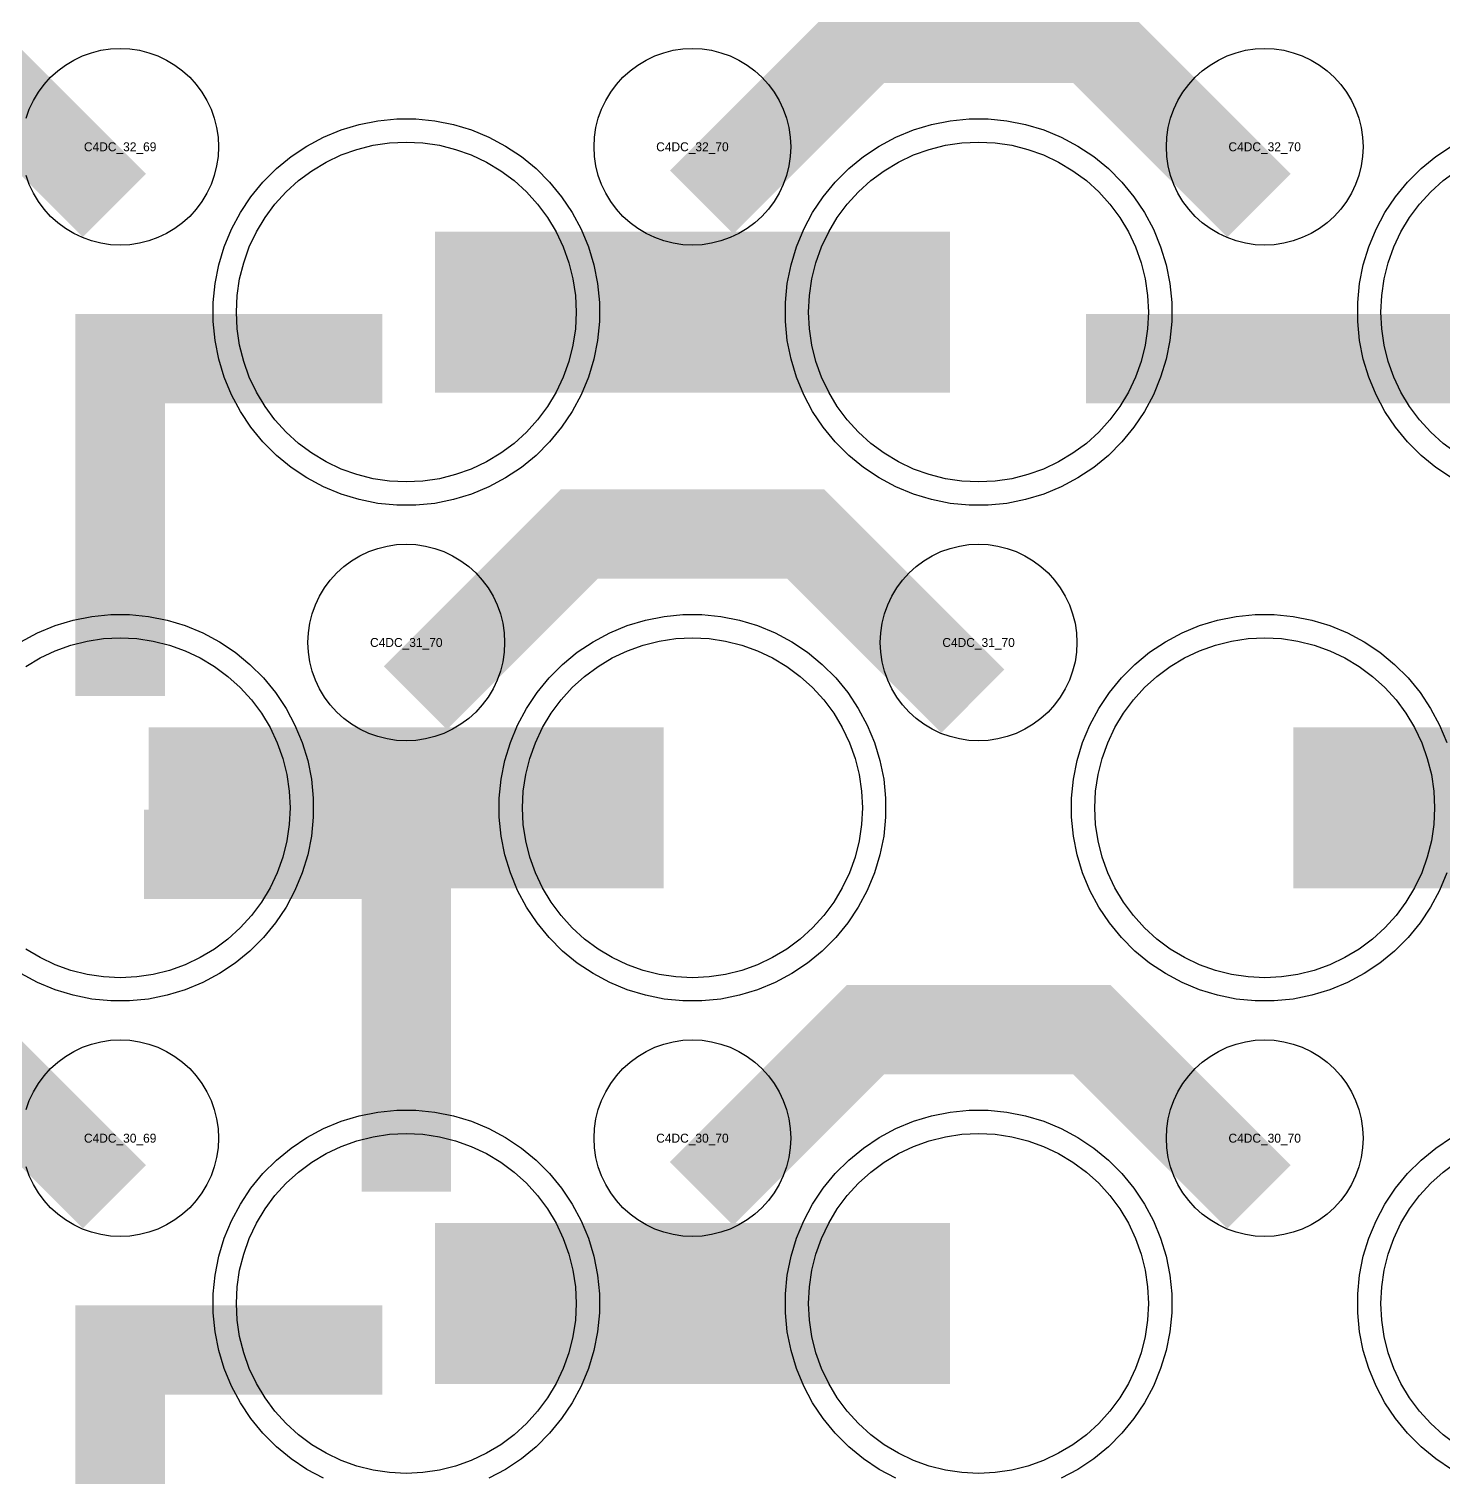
# Model space of a CAD drawing. Extents: x -11880 to 11880, y -14992 to 14992.
# Drawn here: x 10294.5 to 10689.9, y -10731.2 to -10326.4 of the extents above; entities that cross this region are included whole.
import ezdxf
from ezdxf.enums import TextEntityAlignment as Align

# ---------------------------------------------------------------- set-up
doc = ezdxf.new("R2010")
doc.units = 0
doc.header["$MEASUREMENT"] = 0
for name, color, linetype in [('GDS_775_DT_237', 138, 'CONTINUOUS'), ('RDL1_FS', 34, 'CONTINUOUS'), ('RDL_BS', 160, 'CONTINUOUS')]:
    doc.layers.add(name, color=color, linetype=linetype)

msp = doc.modelspace()

# ---------------------------------------------------------------- linework, layer by layer
at = {"layer": 'RDL1_FS'}
for points in [[(10400, -10453.024), (10395.343, -10452.795), (10390.732, -10452.111), (10386.209, -10450.979), (10381.819, -10449.407), (10377.605, -10447.415), (10373.605, -10445.017), (10369.86, -10442.239), (10366.406, -10439.109), (10363.276, -10435.655), (10360.498, -10431.91), (10358.1, -10427.91), (10356.108, -10423.696), (10354.536, -10419.306), (10353.404, -10414.783), (10352.72, -10410.172), (10352.491, -10405.515), (10352.72, -10400.858), (10353.404, -10396.247), (10354.536, -10391.724), (10356.108, -10387.334), (10358.1, -10383.12), (10360.498, -10379.12), (10363.276, -10375.375), (10366.406, -10371.921), (10369.86, -10368.791), (10373.605, -10366.013), (10377.605, -10363.615), (10381.819, -10361.623), (10386.209, -10360.051), (10390.732, -10358.919), (10395.343, -10358.235), (10400, -10358.006), (10404.657, -10358.235), (10409.268, -10358.919), (10413.791, -10360.051), (10418.181, -10361.623), (10422.395, -10363.615), (10426.395, -10366.013), (10430.14, -10368.791), (10433.594, -10371.921), (10436.724, -10375.375), (10439.502, -10379.12), (10441.9, -10383.12), (10443.892, -10387.334), (10445.464, -10391.724), (10446.596, -10396.247), (10447.28, -10400.858), (10447.509, -10405.515), (10447.28, -10410.172), (10446.596, -10414.783), (10445.464, -10419.306), (10443.892, -10423.696), (10441.9, -10427.91), (10439.502, -10431.91), (10436.724, -10435.655), (10433.594, -10439.109), (10430.14, -10442.239), (10426.395, -10445.017), (10422.395, -10447.415), (10418.181, -10449.407), (10413.791, -10450.979), (10409.268, -10452.111), (10404.657, -10452.795)], [(10560, -10453.024), (10555.343, -10452.795), (10550.732, -10452.111), (10546.209, -10450.979), (10541.819, -10449.407), (10537.605, -10447.415), (10533.605, -10445.017), (10529.86, -10442.239), (10526.406, -10439.109), (10523.276, -10435.655), (10520.498, -10431.91), (10518.1, -10427.91), (10516.108, -10423.696), (10514.536, -10419.306), (10513.404, -10414.783), (10512.72, -10410.172), (10512.491, -10405.515), (10512.72, -10400.858), (10513.404, -10396.247), (10514.536, -10391.724), (10516.108, -10387.334), (10518.1, -10383.12), (10520.498, -10379.12), (10523.276, -10375.375), (10526.406, -10371.921), (10529.86, -10368.791), (10533.605, -10366.013), (10537.605, -10363.615), (10541.819, -10361.623), (10546.209, -10360.051), (10550.732, -10358.919), (10555.343, -10358.235), (10560, -10358.006), (10564.657, -10358.235), (10569.268, -10358.919), (10573.791, -10360.051), (10578.181, -10361.623), (10582.395, -10363.615), (10586.395, -10366.013), (10590.14, -10368.791), (10593.594, -10371.921), (10596.724, -10375.375), (10599.502, -10379.12), (10601.9, -10383.12), (10603.892, -10387.334), (10605.464, -10391.724), (10606.596, -10396.247), (10607.28, -10400.858), (10607.509, -10405.515), (10607.28, -10410.172), (10606.596, -10414.783), (10605.464, -10419.306), (10603.892, -10423.696), (10601.9, -10427.91), (10599.502, -10431.91), (10596.724, -10435.655), (10593.594, -10439.109), (10590.14, -10442.239), (10586.395, -10445.017), (10582.395, -10447.415), (10578.181, -10449.407), (10573.791, -10450.979), (10569.268, -10452.111), (10564.657, -10452.795)], [(10480, -10591.589), (10475.343, -10591.36), (10470.732, -10590.676), (10466.209, -10589.544), (10461.819, -10587.972), (10457.605, -10585.98), (10453.605, -10583.582), (10449.86, -10580.804), (10446.406, -10577.674), (10443.276, -10574.22), (10440.498, -10570.475), (10438.1, -10566.475), (10436.108, -10562.261), (10434.536, -10557.871), (10433.404, -10553.348), (10432.72, -10548.737), (10432.491, -10544.08), (10432.72, -10539.423), (10433.404, -10534.812), (10434.536, -10530.289), (10436.108, -10525.899), (10438.1, -10521.685), (10440.498, -10517.685), (10443.276, -10513.94), (10446.406, -10510.486), (10449.86, -10507.356), (10453.605, -10504.578), (10457.605, -10502.18), (10461.819, -10500.188), (10466.209, -10498.616), (10470.732, -10497.484), (10475.343, -10496.8), (10480, -10496.571), (10484.657, -10496.8), (10489.268, -10497.484), (10493.791, -10498.616), (10498.181, -10500.188), (10502.395, -10502.18), (10506.395, -10504.578), (10510.14, -10507.356), (10513.594, -10510.486), (10516.724, -10513.94), (10519.502, -10517.685), (10521.9, -10521.685), (10523.892, -10525.899), (10525.464, -10530.289), (10526.596, -10534.812), (10527.28, -10539.423), (10527.509, -10544.08), (10527.28, -10548.737), (10526.596, -10553.348), (10525.464, -10557.871), (10523.892, -10562.261), (10521.9, -10566.475), (10519.502, -10570.475), (10516.724, -10574.22), (10513.594, -10577.674), (10510.14, -10580.804), (10506.395, -10583.582), (10502.395, -10585.98), (10498.181, -10587.972), (10493.791, -10589.544), (10489.268, -10590.676), (10484.657, -10591.36)], [(10400, -10730.149), (10395.343, -10729.92), (10390.732, -10729.236), (10386.209, -10728.104), (10381.819, -10726.532), (10377.605, -10724.54), (10373.605, -10722.142), (10369.86, -10719.364), (10366.406, -10716.234), (10363.276, -10712.78), (10360.498, -10709.035), (10358.1, -10705.035), (10356.108, -10700.821), (10354.536, -10696.431), (10353.404, -10691.908), (10352.72, -10687.297), (10352.491, -10682.64), (10352.72, -10677.983), (10353.404, -10673.372), (10354.536, -10668.849), (10356.108, -10664.459), (10358.1, -10660.245), (10360.498, -10656.245), (10363.276, -10652.5), (10366.406, -10649.046), (10369.86, -10645.916), (10373.605, -10643.138), (10377.605, -10640.74), (10381.819, -10638.748), (10386.209, -10637.176), (10390.732, -10636.044), (10395.343, -10635.36), (10400, -10635.131), (10404.657, -10635.36), (10409.268, -10636.044), (10413.791, -10637.176), (10418.181, -10638.748), (10422.395, -10640.74), (10426.395, -10643.138), (10430.14, -10645.916), (10433.594, -10649.046), (10436.724, -10652.5), (10439.502, -10656.245), (10441.9, -10660.245), (10443.892, -10664.459), (10445.464, -10668.849), (10446.596, -10673.372), (10447.28, -10677.983), (10447.509, -10682.64), (10447.28, -10687.297), (10446.596, -10691.908), (10445.464, -10696.431), (10443.892, -10700.821), (10441.9, -10705.035), (10439.502, -10709.035), (10436.724, -10712.78), (10433.594, -10716.234), (10430.14, -10719.364), (10426.395, -10722.142), (10422.395, -10724.54), (10418.181, -10726.532), (10413.791, -10728.104), (10409.268, -10729.236), (10404.657, -10729.92)], [(10560, -10730.149), (10555.343, -10729.92), (10550.732, -10729.236), (10546.209, -10728.104), (10541.819, -10726.532), (10537.605, -10724.54), (10533.605, -10722.142), (10529.86, -10719.364), (10526.406, -10716.234), (10523.276, -10712.78), (10520.498, -10709.035), (10518.1, -10705.035), (10516.108, -10700.821), (10514.536, -10696.431), (10513.404, -10691.908), (10512.72, -10687.297), (10512.491, -10682.64), (10512.72, -10677.983), (10513.404, -10673.372), (10514.536, -10668.849), (10516.108, -10664.459), (10518.1, -10660.245), (10520.498, -10656.245), (10523.276, -10652.5), (10526.406, -10649.046), (10529.86, -10645.916), (10533.605, -10643.138), (10537.605, -10640.74), (10541.819, -10638.748), (10546.209, -10637.176), (10550.732, -10636.044), (10555.343, -10635.36), (10560, -10635.131), (10564.657, -10635.36), (10569.268, -10636.044), (10573.791, -10637.176), (10578.181, -10638.748), (10582.395, -10640.74), (10586.395, -10643.138), (10590.14, -10645.916), (10593.594, -10649.046), (10596.724, -10652.5), (10599.502, -10656.245), (10601.9, -10660.245), (10603.892, -10664.459), (10605.464, -10668.849), (10606.596, -10673.372), (10607.28, -10677.983), (10607.509, -10682.64), (10607.28, -10687.297), (10606.596, -10691.908), (10605.464, -10696.431), (10603.892, -10700.821), (10601.9, -10705.035), (10599.502, -10709.035), (10596.724, -10712.78), (10593.594, -10716.234), (10590.14, -10719.364), (10586.395, -10722.142), (10582.395, -10724.54), (10578.181, -10726.532), (10573.791, -10728.104), (10569.268, -10729.236), (10564.657, -10729.92)]]:
    msp.add_lwpolyline(points, close=True, dxfattribs=at)
for points in [[(10693.605, -10445.017), (10689.86, -10442.239), (10686.406, -10439.109), (10683.276, -10435.655), (10680.498, -10431.91), (10678.1, -10427.91), (10676.108, -10423.696), (10674.536, -10419.306), (10673.404, -10414.783), (10672.72, -10410.172), (10672.491, -10405.515), (10672.72, -10400.858), (10673.404, -10396.247), (10674.536, -10391.724), (10676.108, -10387.334), (10678.1, -10383.12), (10680.498, -10379.12), (10683.276, -10375.375), (10686.406, -10371.921), (10689.86, -10368.791), (10693.605, -10366.013)], [(10293.605, -10504.578), (10297.605, -10502.18), (10301.819, -10500.188), (10306.209, -10498.616), (10310.732, -10497.484), (10315.343, -10496.8), (10320, -10496.571), (10324.657, -10496.8), (10329.268, -10497.484), (10333.791, -10498.616), (10338.181, -10500.188), (10342.395, -10502.18), (10346.395, -10504.578), (10350.14, -10507.356), (10353.594, -10510.486), (10356.724, -10513.94), (10359.502, -10517.685), (10361.9, -10521.685), (10363.892, -10525.899), (10365.464, -10530.289), (10366.596, -10534.812), (10367.28, -10539.423), (10367.509, -10544.08), (10367.28, -10548.737), (10366.596, -10553.348), (10365.464, -10557.871), (10363.892, -10562.261), (10361.9, -10566.475), (10359.502, -10570.475), (10356.724, -10574.22), (10353.594, -10577.674), (10350.14, -10580.804), (10346.395, -10583.582), (10342.395, -10585.98), (10338.181, -10587.972), (10333.791, -10589.544), (10329.268, -10590.676), (10324.657, -10591.36), (10320, -10591.589), (10315.343, -10591.36), (10310.732, -10590.676), (10306.209, -10589.544), (10301.819, -10587.972), (10297.605, -10585.98), (10293.605, -10583.582)]]:
    msp.add_lwpolyline(points, dxfattribs=at)
for points in [[(10408.002, -10405.515, 45, 45, 0), (10480.002, -10405.515, 45, 45, 0)], [(10480.002, -10405.515, 45, 45, 0), (10552.002, -10405.515, 45, 45, 0)], [(10328.002, -10544.08, 45, 45, 0), (10400.002, -10544.08, 45, 45, 0)], [(10400.002, -10544.08, 45, 45, 0), (10472.002, -10544.08, 45, 45, 0)], [(10408.002, -10682.64, 45, 45, 0), (10480.002, -10682.64, 45, 45, 0)], [(10480.002, -10682.64, 45, 45, 0), (10552.002, -10682.64, 45, 45, 0)]]:
    msp.add_lwpolyline(points, format="xyseb", dxfattribs=at)
at = {"layer": 'RDL1_FS', "color": 241, "true_color": 0xf7abae}
msp.add_lwpolyline([(10640, -10591.589), (10635.343, -10591.36), (10630.732, -10590.676), (10626.209, -10589.544), (10621.819, -10587.972), (10617.605, -10585.98), (10613.605, -10583.582), (10609.86, -10580.804), (10606.406, -10577.674), (10603.276, -10574.22), (10600.498, -10570.475), (10598.1, -10566.475), (10596.108, -10562.261), (10594.536, -10557.871), (10593.404, -10553.348), (10592.72, -10548.737), (10592.491, -10544.08), (10592.72, -10539.423), (10593.404, -10534.812), (10594.536, -10530.289), (10596.108, -10525.899), (10598.1, -10521.685), (10600.498, -10517.685), (10603.276, -10513.94), (10606.406, -10510.486), (10609.86, -10507.356), (10613.605, -10504.578), (10617.605, -10502.18), (10621.819, -10500.188), (10626.209, -10498.616), (10630.732, -10497.484), (10635.343, -10496.8), (10640, -10496.571), (10644.657, -10496.8), (10649.268, -10497.484), (10653.791, -10498.616), (10658.181, -10500.188), (10662.395, -10502.18), (10666.395, -10504.578), (10670.14, -10507.356), (10673.594, -10510.486), (10676.724, -10513.94), (10679.502, -10517.685), (10681.9, -10521.685), (10683.892, -10525.899), (10685.464, -10530.289), (10686.596, -10534.812), (10687.28, -10539.423), (10687.509, -10544.08), (10687.28, -10548.737), (10686.596, -10553.348), (10685.464, -10557.871), (10683.892, -10562.261), (10681.9, -10566.475), (10679.502, -10570.475), (10676.724, -10574.22), (10673.594, -10577.674), (10670.14, -10580.804), (10666.395, -10583.582), (10662.395, -10585.98), (10658.181, -10587.972), (10653.791, -10589.544), (10649.268, -10590.676), (10644.657, -10591.36)], close=True, dxfattribs=at)
msp.add_lwpolyline([(10648.002, -10544.08, 45, 45, 0), (10720.002, -10544.08, 45, 45, 0)], format="xyseb", dxfattribs=at)
msp.add_lwpolyline([(10693.605, -10722.142), (10689.86, -10719.364), (10686.406, -10716.234), (10683.276, -10712.78), (10680.498, -10709.035), (10678.1, -10705.035), (10676.108, -10700.821), (10674.536, -10696.431), (10673.404, -10691.908), (10672.72, -10687.297), (10672.491, -10682.64), (10672.72, -10677.983), (10673.404, -10673.372), (10674.536, -10668.849), (10676.108, -10664.459), (10678.1, -10660.245), (10680.498, -10656.245), (10683.276, -10652.5), (10686.406, -10649.046), (10689.86, -10645.916), (10693.605, -10643.138)], dxfattribs=at)
at = {"layer": 'RDL_BS'}
for points in [[(10318.401, -10375.728, 25, 25, 0), (10271.687, -10329.014, 25, 25, 0), (10241.929, -10329.014, 25, 25, 0)], [(10482.562, -10374.829, 25, 25, 0), (10528.377, -10329.014, 25, 25, 0), (10561.93, -10329.014, 25, 25, 0)], [(10638.401, -10375.728, 25, 25, 0), (10591.687, -10329.014, 25, 25, 0), (10561.929, -10329.014, 25, 25, 0)], [(10320, -10512.81, 25, 25, 0), (10320, -10406.033, 25, 25, 0)], [(10320, -10512.81, 25, 25, 0), (10320, -10406.033, 25, 25, 0)], [(10307.5, -10418.533, 25, 25, 0), (10372.167, -10418.533, 25, 25, 0)], [(10307.5, -10418.533, 25, 25, 0), (10393.333, -10418.533, 25, 25, 0)], [(10590.016, -10418.528, 25, 25, 0), (10699.281, -10418.528, 25, 25, 0)], [(10402.562, -10513.394, 25, 25, 0), (10448.377, -10467.579, 25, 25, 0), (10481.93, -10467.579, 25, 25, 0)], [(10558.401, -10514.293, 25, 25, 0), (10511.687, -10467.579, 25, 25, 0), (10481.929, -10467.579, 25, 25, 0)], [(10400, -10651.375, 25, 25, 0), (10400, -10544.598, 25, 25, 0)], [(10400, -10651.375, 25, 25, 0), (10400, -10544.598, 25, 25, 0)], [(10412.5, -10557.098, 25, 25, 0), (10326.667, -10557.098, 25, 25, 0)], [(10412.5, -10557.098, 25, 25, 0), (10347.833, -10557.098, 25, 25, 0)], [(10318.401, -10652.853, 25, 25, 0), (10271.687, -10606.139, 25, 25, 0), (10241.929, -10606.139, 25, 25, 0)], [(10482.562, -10651.954, 25, 25, 0), (10528.377, -10606.139, 25, 25, 0), (10561.93, -10606.139, 25, 25, 0)], [(10638.401, -10652.853, 25, 25, 0), (10591.687, -10606.139, 25, 25, 0), (10561.929, -10606.139, 25, 25, 0)], [(10320, -10789.94, 25, 25, 0), (10320, -10683.163, 25, 25, 0)], [(10320, -10789.94, 25, 25, 0), (10320, -10683.163, 25, 25, 0)], [(10307.5, -10695.663, 25, 25, 0), (10372.167, -10695.663, 25, 25, 0)], [(10307.5, -10695.663, 25, 25, 0), (10393.333, -10695.663, 25, 25, 0)]]:
    msp.add_lwpolyline(points, format="xyseb", dxfattribs=at)
for points in [[(10293.691, -10351.343), (10294.598, -10348.808), (10295.75, -10346.371), (10297.143, -10344.047), (10298.746, -10341.884), (10300.558, -10339.885), (10302.557, -10338.073), (10304.72, -10336.47), (10307.044, -10335.077), (10309.481, -10333.925), (10312.016, -10333.018), (10314.635, -10332.361), (10317.307, -10331.965), (10320, -10331.833), (10322.693, -10331.965), (10325.365, -10332.361), (10327.984, -10333.018), (10330.519, -10333.925), (10332.956, -10335.077), (10335.28, -10336.47), (10337.443, -10338.073), (10339.442, -10339.885), (10341.254, -10341.884), (10342.857, -10344.047), (10344.25, -10346.371), (10345.402, -10348.808), (10346.309, -10351.343), (10346.966, -10353.962), (10347.362, -10356.634), (10347.494, -10359.327), (10347.362, -10362.02), (10346.966, -10364.692), (10346.309, -10367.311), (10345.402, -10369.846), (10344.25, -10372.283), (10342.857, -10374.607), (10341.254, -10376.77), (10339.442, -10378.769), (10337.443, -10380.581), (10335.28, -10382.184), (10332.956, -10383.577), (10330.519, -10384.729), (10327.984, -10385.636), (10325.365, -10386.293), (10322.693, -10386.689), (10320, -10386.821), (10317.307, -10386.689), (10314.635, -10386.293), (10312.016, -10385.636), (10309.481, -10384.729), (10307.044, -10383.577), (10304.72, -10382.184), (10302.557, -10380.581), (10300.558, -10378.769), (10298.746, -10376.77), (10297.143, -10374.607), (10295.75, -10372.283), (10294.598, -10369.846), (10293.691, -10367.311)], [(10692.223, -10451.898), (10687.809, -10448.951), (10683.708, -10445.589), (10679.926, -10441.807), (10676.564, -10437.706), (10673.617, -10433.292), (10671.125, -10428.63), (10669.094, -10423.72), (10667.563, -10418.68), (10666.517, -10413.453), (10666, -10408.159), (10666, -10402.871), (10666.517, -10397.577), (10667.563, -10392.35), (10669.094, -10387.31), (10671.125, -10382.4), (10673.617, -10377.738), (10676.564, -10373.324), (10679.926, -10369.223), (10683.708, -10365.441), (10687.809, -10362.079), (10692.223, -10359.132)], [(10292.223, -10497.697), (10296.885, -10495.205), (10301.795, -10493.174), (10306.835, -10491.643), (10312.062, -10490.597), (10317.356, -10490.08), (10322.644, -10490.08), (10327.938, -10490.597), (10333.165, -10491.643), (10338.205, -10493.174), (10343.115, -10495.205), (10347.777, -10497.697), (10352.191, -10500.644), (10356.292, -10504.006), (10360.074, -10507.788), (10363.436, -10511.889), (10366.383, -10516.303), (10368.875, -10520.965), (10370.906, -10525.875), (10372.437, -10530.915), (10373.483, -10536.142), (10374, -10541.436), (10374, -10546.724), (10373.483, -10552.018), (10372.437, -10557.245), (10370.906, -10562.285), (10368.875, -10567.195), (10366.383, -10571.857), (10363.436, -10576.271), (10360.074, -10580.372), (10356.292, -10584.154), (10352.191, -10587.516), (10347.777, -10590.463), (10343.115, -10592.955), (10338.205, -10594.986), (10333.165, -10596.517), (10327.938, -10597.563), (10322.644, -10598.08), (10317.356, -10598.08), (10312.062, -10597.563), (10306.835, -10596.517), (10301.795, -10594.986), (10296.885, -10592.955), (10292.223, -10590.463)], [(10293.691, -10628.468), (10294.598, -10625.933), (10295.75, -10623.496), (10297.143, -10621.172), (10298.746, -10619.009), (10300.558, -10617.01), (10302.557, -10615.198), (10304.72, -10613.595), (10307.044, -10612.202), (10309.481, -10611.05), (10312.016, -10610.143), (10314.635, -10609.486), (10317.307, -10609.09), (10320, -10608.958), (10322.693, -10609.09), (10325.365, -10609.486), (10327.984, -10610.143), (10330.519, -10611.05), (10332.956, -10612.202), (10335.28, -10613.595), (10337.443, -10615.198), (10339.442, -10617.01), (10341.254, -10619.009), (10342.857, -10621.172), (10344.25, -10623.496), (10345.402, -10625.933), (10346.309, -10628.468), (10346.966, -10631.087), (10347.362, -10633.759), (10347.494, -10636.452), (10347.362, -10639.145), (10346.966, -10641.817), (10346.309, -10644.436), (10345.402, -10646.971), (10344.25, -10649.408), (10342.857, -10651.732), (10341.254, -10653.895), (10339.442, -10655.894), (10337.443, -10657.706), (10335.28, -10659.309), (10332.956, -10660.702), (10330.519, -10661.854), (10327.984, -10662.761), (10325.365, -10663.418), (10322.693, -10663.814), (10320, -10663.946), (10317.307, -10663.814), (10314.635, -10663.418), (10312.016, -10662.761), (10309.481, -10661.854), (10307.044, -10660.702), (10304.72, -10659.309), (10302.557, -10657.706), (10300.558, -10655.894), (10298.746, -10653.895), (10297.143, -10651.732), (10295.75, -10649.408), (10294.598, -10646.971), (10293.691, -10644.436)], [(10376.885, -10731.515), (10372.223, -10729.023), (10367.809, -10726.076), (10363.708, -10722.714), (10359.926, -10718.932), (10356.564, -10714.831), (10353.617, -10710.417), (10351.125, -10705.755), (10349.094, -10700.845), (10347.563, -10695.805), (10346.517, -10690.578), (10346, -10685.284), (10346, -10679.996), (10346.517, -10674.702), (10347.563, -10669.475), (10349.094, -10664.435), (10351.125, -10659.525), (10353.617, -10654.863), (10356.564, -10650.449), (10359.926, -10646.348), (10363.708, -10642.566), (10367.809, -10639.204), (10372.223, -10636.257), (10376.885, -10633.765), (10381.795, -10631.734), (10386.835, -10630.203), (10392.062, -10629.157), (10397.356, -10628.64), (10402.644, -10628.64), (10407.938, -10629.157), (10413.165, -10630.203), (10418.205, -10631.734), (10423.115, -10633.765), (10427.777, -10636.257), (10432.191, -10639.204), (10436.292, -10642.566), (10440.074, -10646.348), (10443.436, -10650.449), (10446.383, -10654.863), (10448.875, -10659.525), (10450.906, -10664.435), (10452.437, -10669.475), (10453.483, -10674.702), (10454, -10679.996), (10454, -10685.284), (10453.483, -10690.578), (10452.437, -10695.805), (10450.906, -10700.845), (10448.875, -10705.755), (10446.383, -10710.417), (10443.436, -10714.831), (10440.074, -10718.932), (10436.292, -10722.714), (10432.191, -10726.076), (10427.777, -10729.023), (10423.115, -10731.515)], [(10536.885, -10731.515), (10532.223, -10729.023), (10527.809, -10726.076), (10523.708, -10722.714), (10519.926, -10718.932), (10516.564, -10714.831), (10513.617, -10710.417), (10511.125, -10705.755), (10509.094, -10700.845), (10507.563, -10695.805), (10506.517, -10690.578), (10506, -10685.284), (10506, -10679.996), (10506.517, -10674.702), (10507.563, -10669.475), (10509.094, -10664.435), (10511.125, -10659.525), (10513.617, -10654.863), (10516.564, -10650.449), (10519.926, -10646.348), (10523.708, -10642.566), (10527.809, -10639.204), (10532.223, -10636.257), (10536.885, -10633.765), (10541.795, -10631.734), (10546.835, -10630.203), (10552.062, -10629.157), (10557.356, -10628.64), (10562.644, -10628.64), (10567.938, -10629.157), (10573.165, -10630.203), (10578.205, -10631.734), (10583.115, -10633.765), (10587.777, -10636.257), (10592.191, -10639.204), (10596.292, -10642.566), (10600.074, -10646.348), (10603.436, -10650.449), (10606.383, -10654.863), (10608.875, -10659.525), (10610.906, -10664.435), (10612.437, -10669.475), (10613.483, -10674.702), (10614, -10679.996), (10614, -10685.284), (10613.483, -10690.578), (10612.437, -10695.805), (10610.906, -10700.845), (10608.875, -10705.755), (10606.383, -10710.417), (10603.436, -10714.831), (10600.074, -10718.932), (10596.292, -10722.714), (10592.191, -10726.076), (10587.777, -10729.023), (10583.115, -10731.515)]]:
    msp.add_lwpolyline(points, dxfattribs=at)
for points in [[(10480, -10386.821), (10477.307, -10386.689), (10474.635, -10386.293), (10472.016, -10385.636), (10469.481, -10384.729), (10467.044, -10383.577), (10464.72, -10382.184), (10462.557, -10380.581), (10460.558, -10378.769), (10458.746, -10376.77), (10457.143, -10374.607), (10455.75, -10372.283), (10454.598, -10369.846), (10453.691, -10367.311), (10453.034, -10364.692), (10452.638, -10362.02), (10452.506, -10359.327), (10452.638, -10356.634), (10453.034, -10353.962), (10453.691, -10351.343), (10454.598, -10348.808), (10455.75, -10346.371), (10457.143, -10344.047), (10458.746, -10341.884), (10460.558, -10339.885), (10462.557, -10338.073), (10464.72, -10336.47), (10467.044, -10335.077), (10469.481, -10333.925), (10472.016, -10333.018), (10474.635, -10332.361), (10477.307, -10331.965), (10480, -10331.833), (10482.693, -10331.965), (10485.365, -10332.361), (10487.984, -10333.018), (10490.519, -10333.925), (10492.956, -10335.077), (10495.28, -10336.47), (10497.443, -10338.073), (10499.442, -10339.885), (10501.254, -10341.884), (10502.857, -10344.047), (10504.25, -10346.371), (10505.402, -10348.808), (10506.309, -10351.343), (10506.966, -10353.962), (10507.362, -10356.634), (10507.494, -10359.327), (10507.362, -10362.02), (10506.966, -10364.692), (10506.309, -10367.311), (10505.402, -10369.846), (10504.25, -10372.283), (10502.857, -10374.607), (10501.254, -10376.77), (10499.442, -10378.769), (10497.443, -10380.581), (10495.28, -10382.184), (10492.956, -10383.577), (10490.519, -10384.729), (10487.984, -10385.636), (10485.365, -10386.293), (10482.693, -10386.689)], [(10640, -10386.821), (10637.307, -10386.689), (10634.635, -10386.293), (10632.016, -10385.636), (10629.481, -10384.729), (10627.044, -10383.577), (10624.72, -10382.184), (10622.557, -10380.581), (10620.558, -10378.769), (10618.746, -10376.77), (10617.143, -10374.607), (10615.75, -10372.283), (10614.598, -10369.846), (10613.691, -10367.311), (10613.034, -10364.692), (10612.638, -10362.02), (10612.506, -10359.327), (10612.638, -10356.634), (10613.034, -10353.962), (10613.691, -10351.343), (10614.598, -10348.808), (10615.75, -10346.371), (10617.143, -10344.047), (10618.746, -10341.884), (10620.558, -10339.885), (10622.557, -10338.073), (10624.72, -10336.47), (10627.044, -10335.077), (10629.481, -10333.925), (10632.016, -10333.018), (10634.635, -10332.361), (10637.307, -10331.965), (10640, -10331.833), (10642.693, -10331.965), (10645.365, -10332.361), (10647.984, -10333.018), (10650.519, -10333.925), (10652.956, -10335.077), (10655.28, -10336.47), (10657.443, -10338.073), (10659.442, -10339.885), (10661.254, -10341.884), (10662.857, -10344.047), (10664.25, -10346.371), (10665.402, -10348.808), (10666.309, -10351.343), (10666.966, -10353.962), (10667.362, -10356.634), (10667.494, -10359.327), (10667.362, -10362.02), (10666.966, -10364.692), (10666.309, -10367.311), (10665.402, -10369.846), (10664.25, -10372.283), (10662.857, -10374.607), (10661.254, -10376.77), (10659.442, -10378.769), (10657.443, -10380.581), (10655.28, -10382.184), (10652.956, -10383.577), (10650.519, -10384.729), (10647.984, -10385.636), (10645.365, -10386.293), (10642.693, -10386.689)], [(10397.356, -10459.515), (10392.062, -10458.998), (10386.835, -10457.952), (10381.795, -10456.421), (10376.885, -10454.39), (10372.223, -10451.898), (10367.809, -10448.951), (10363.708, -10445.589), (10359.926, -10441.807), (10356.564, -10437.706), (10353.617, -10433.292), (10351.125, -10428.63), (10349.094, -10423.72), (10347.563, -10418.68), (10346.517, -10413.453), (10346, -10408.159), (10346, -10402.871), (10346.517, -10397.577), (10347.563, -10392.35), (10349.094, -10387.31), (10351.125, -10382.4), (10353.617, -10377.738), (10356.564, -10373.324), (10359.926, -10369.223), (10363.708, -10365.441), (10367.809, -10362.079), (10372.223, -10359.132), (10376.885, -10356.64), (10381.795, -10354.609), (10386.835, -10353.078), (10392.062, -10352.032), (10397.356, -10351.515), (10402.644, -10351.515), (10407.938, -10352.032), (10413.165, -10353.078), (10418.205, -10354.609), (10423.115, -10356.64), (10427.777, -10359.132), (10432.191, -10362.079), (10436.292, -10365.441), (10440.074, -10369.223), (10443.436, -10373.324), (10446.383, -10377.738), (10448.875, -10382.4), (10450.906, -10387.31), (10452.437, -10392.35), (10453.483, -10397.577), (10454, -10402.871), (10454, -10408.159), (10453.483, -10413.453), (10452.437, -10418.68), (10450.906, -10423.72), (10448.875, -10428.63), (10446.383, -10433.292), (10443.436, -10437.706), (10440.074, -10441.807), (10436.292, -10445.589), (10432.191, -10448.951), (10427.777, -10451.898), (10423.115, -10454.39), (10418.205, -10456.421), (10413.165, -10457.952), (10407.938, -10458.998), (10402.644, -10459.515)], [(10557.356, -10459.515), (10552.062, -10458.998), (10546.835, -10457.952), (10541.795, -10456.421), (10536.885, -10454.39), (10532.223, -10451.898), (10527.809, -10448.951), (10523.708, -10445.589), (10519.926, -10441.807), (10516.564, -10437.706), (10513.617, -10433.292), (10511.125, -10428.63), (10509.094, -10423.72), (10507.563, -10418.68), (10506.517, -10413.453), (10506, -10408.159), (10506, -10402.871), (10506.517, -10397.577), (10507.563, -10392.35), (10509.094, -10387.31), (10511.125, -10382.4), (10513.617, -10377.738), (10516.564, -10373.324), (10519.926, -10369.223), (10523.708, -10365.441), (10527.809, -10362.079), (10532.223, -10359.132), (10536.885, -10356.64), (10541.795, -10354.609), (10546.835, -10353.078), (10552.062, -10352.032), (10557.356, -10351.515), (10562.644, -10351.515), (10567.938, -10352.032), (10573.165, -10353.078), (10578.205, -10354.609), (10583.115, -10356.64), (10587.777, -10359.132), (10592.191, -10362.079), (10596.292, -10365.441), (10600.074, -10369.223), (10603.436, -10373.324), (10606.383, -10377.738), (10608.875, -10382.4), (10610.906, -10387.31), (10612.437, -10392.35), (10613.483, -10397.577), (10614, -10402.871), (10614, -10408.159), (10613.483, -10413.453), (10612.437, -10418.68), (10610.906, -10423.72), (10608.875, -10428.63), (10606.383, -10433.292), (10603.436, -10437.706), (10600.074, -10441.807), (10596.292, -10445.589), (10592.191, -10448.951), (10587.777, -10451.898), (10583.115, -10454.39), (10578.205, -10456.421), (10573.165, -10457.952), (10567.938, -10458.998), (10562.644, -10459.515)], [(10400, -10525.386), (10397.307, -10525.254), (10394.635, -10524.858), (10392.016, -10524.201), (10389.481, -10523.294), (10387.044, -10522.142), (10384.72, -10520.749), (10382.557, -10519.146), (10380.558, -10517.334), (10378.746, -10515.335), (10377.143, -10513.172), (10375.75, -10510.848), (10374.598, -10508.411), (10373.691, -10505.876), (10373.034, -10503.257), (10372.638, -10500.585), (10372.506, -10497.892), (10372.638, -10495.199), (10373.034, -10492.527), (10373.691, -10489.908), (10374.598, -10487.373), (10375.75, -10484.936), (10377.143, -10482.612), (10378.746, -10480.449), (10380.558, -10478.45), (10382.557, -10476.638), (10384.72, -10475.035), (10387.044, -10473.642), (10389.481, -10472.49), (10392.016, -10471.583), (10394.635, -10470.926), (10397.307, -10470.53), (10400, -10470.398), (10402.693, -10470.53), (10405.365, -10470.926), (10407.984, -10471.583), (10410.519, -10472.49), (10412.956, -10473.642), (10415.28, -10475.035), (10417.443, -10476.638), (10419.442, -10478.45), (10421.254, -10480.449), (10422.857, -10482.612), (10424.25, -10484.936), (10425.402, -10487.373), (10426.309, -10489.908), (10426.966, -10492.527), (10427.362, -10495.199), (10427.494, -10497.892), (10427.362, -10500.585), (10426.966, -10503.257), (10426.309, -10505.876), (10425.402, -10508.411), (10424.25, -10510.848), (10422.857, -10513.172), (10421.254, -10515.335), (10419.442, -10517.334), (10417.443, -10519.146), (10415.28, -10520.749), (10412.956, -10522.142), (10410.519, -10523.294), (10407.984, -10524.201), (10405.365, -10524.858), (10402.693, -10525.254)], [(10560, -10525.386), (10557.307, -10525.254), (10554.635, -10524.858), (10552.016, -10524.201), (10549.481, -10523.294), (10547.044, -10522.142), (10544.72, -10520.749), (10542.557, -10519.146), (10540.558, -10517.334), (10538.746, -10515.335), (10537.143, -10513.172), (10535.75, -10510.848), (10534.598, -10508.411), (10533.691, -10505.876), (10533.034, -10503.257), (10532.638, -10500.585), (10532.506, -10497.892), (10532.638, -10495.199), (10533.034, -10492.527), (10533.691, -10489.908), (10534.598, -10487.373), (10535.75, -10484.936), (10537.143, -10482.612), (10538.746, -10480.449), (10540.558, -10478.45), (10542.557, -10476.638), (10544.72, -10475.035), (10547.044, -10473.642), (10549.481, -10472.49), (10552.016, -10471.583), (10554.635, -10470.926), (10557.307, -10470.53), (10560, -10470.398), (10562.693, -10470.53), (10565.365, -10470.926), (10567.984, -10471.583), (10570.519, -10472.49), (10572.956, -10473.642), (10575.28, -10475.035), (10577.443, -10476.638), (10579.442, -10478.45), (10581.254, -10480.449), (10582.857, -10482.612), (10584.25, -10484.936), (10585.402, -10487.373), (10586.309, -10489.908), (10586.966, -10492.527), (10587.362, -10495.199), (10587.494, -10497.892), (10587.362, -10500.585), (10586.966, -10503.257), (10586.309, -10505.876), (10585.402, -10508.411), (10584.25, -10510.848), (10582.857, -10513.172), (10581.254, -10515.335), (10579.442, -10517.334), (10577.443, -10519.146), (10575.28, -10520.749), (10572.956, -10522.142), (10570.519, -10523.294), (10567.984, -10524.201), (10565.365, -10524.858), (10562.693, -10525.254)], [(10477.356, -10598.08), (10472.062, -10597.563), (10466.835, -10596.517), (10461.795, -10594.986), (10456.885, -10592.955), (10452.223, -10590.463), (10447.809, -10587.516), (10443.708, -10584.154), (10439.926, -10580.372), (10436.564, -10576.271), (10433.617, -10571.857), (10431.125, -10567.195), (10429.094, -10562.285), (10427.563, -10557.245), (10426.517, -10552.018), (10426, -10546.724), (10426, -10541.436), (10426.517, -10536.142), (10427.563, -10530.915), (10429.094, -10525.875), (10431.125, -10520.965), (10433.617, -10516.303), (10436.564, -10511.889), (10439.926, -10507.788), (10443.708, -10504.006), (10447.809, -10500.644), (10452.223, -10497.697), (10456.885, -10495.205), (10461.795, -10493.174), (10466.835, -10491.643), (10472.062, -10490.597), (10477.356, -10490.08), (10482.644, -10490.08), (10487.938, -10490.597), (10493.165, -10491.643), (10498.205, -10493.174), (10503.115, -10495.205), (10507.777, -10497.697), (10512.191, -10500.644), (10516.292, -10504.006), (10520.074, -10507.788), (10523.436, -10511.889), (10526.383, -10516.303), (10528.875, -10520.965), (10530.906, -10525.875), (10532.437, -10530.915), (10533.483, -10536.142), (10534, -10541.436), (10534, -10546.724), (10533.483, -10552.018), (10532.437, -10557.245), (10530.906, -10562.285), (10528.875, -10567.195), (10526.383, -10571.857), (10523.436, -10576.271), (10520.074, -10580.372), (10516.292, -10584.154), (10512.191, -10587.516), (10507.777, -10590.463), (10503.115, -10592.955), (10498.205, -10594.986), (10493.165, -10596.517), (10487.938, -10597.563), (10482.644, -10598.08)], [(10480, -10663.946), (10477.307, -10663.814), (10474.635, -10663.418), (10472.016, -10662.761), (10469.481, -10661.854), (10467.044, -10660.702), (10464.72, -10659.309), (10462.557, -10657.706), (10460.558, -10655.894), (10458.746, -10653.895), (10457.143, -10651.732), (10455.75, -10649.408), (10454.598, -10646.971), (10453.691, -10644.436), (10453.034, -10641.817), (10452.638, -10639.145), (10452.506, -10636.452), (10452.638, -10633.759), (10453.034, -10631.087), (10453.691, -10628.468), (10454.598, -10625.933), (10455.75, -10623.496), (10457.143, -10621.172), (10458.746, -10619.009), (10460.558, -10617.01), (10462.557, -10615.198), (10464.72, -10613.595), (10467.044, -10612.202), (10469.481, -10611.05), (10472.016, -10610.143), (10474.635, -10609.486), (10477.307, -10609.09), (10480, -10608.958), (10482.693, -10609.09), (10485.365, -10609.486), (10487.984, -10610.143), (10490.519, -10611.05), (10492.956, -10612.202), (10495.28, -10613.595), (10497.443, -10615.198), (10499.442, -10617.01), (10501.254, -10619.009), (10502.857, -10621.172), (10504.25, -10623.496), (10505.402, -10625.933), (10506.309, -10628.468), (10506.966, -10631.087), (10507.362, -10633.759), (10507.494, -10636.452), (10507.362, -10639.145), (10506.966, -10641.817), (10506.309, -10644.436), (10505.402, -10646.971), (10504.25, -10649.408), (10502.857, -10651.732), (10501.254, -10653.895), (10499.442, -10655.894), (10497.443, -10657.706), (10495.28, -10659.309), (10492.956, -10660.702), (10490.519, -10661.854), (10487.984, -10662.761), (10485.365, -10663.418), (10482.693, -10663.814)], [(10640, -10663.946), (10637.307, -10663.814), (10634.635, -10663.418), (10632.016, -10662.761), (10629.481, -10661.854), (10627.044, -10660.702), (10624.72, -10659.309), (10622.557, -10657.706), (10620.558, -10655.894), (10618.746, -10653.895), (10617.143, -10651.732), (10615.75, -10649.408), (10614.598, -10646.971), (10613.691, -10644.436), (10613.034, -10641.817), (10612.638, -10639.145), (10612.506, -10636.452), (10612.638, -10633.759), (10613.034, -10631.087), (10613.691, -10628.468), (10614.598, -10625.933), (10615.75, -10623.496), (10617.143, -10621.172), (10618.746, -10619.009), (10620.558, -10617.01), (10622.557, -10615.198), (10624.72, -10613.595), (10627.044, -10612.202), (10629.481, -10611.05), (10632.016, -10610.143), (10634.635, -10609.486), (10637.307, -10609.09), (10640, -10608.958), (10642.693, -10609.09), (10645.365, -10609.486), (10647.984, -10610.143), (10650.519, -10611.05), (10652.956, -10612.202), (10655.28, -10613.595), (10657.443, -10615.198), (10659.442, -10617.01), (10661.254, -10619.009), (10662.857, -10621.172), (10664.25, -10623.496), (10665.402, -10625.933), (10666.309, -10628.468), (10666.966, -10631.087), (10667.362, -10633.759), (10667.494, -10636.452), (10667.362, -10639.145), (10666.966, -10641.817), (10666.309, -10644.436), (10665.402, -10646.971), (10664.25, -10649.408), (10662.857, -10651.732), (10661.254, -10653.895), (10659.442, -10655.894), (10657.443, -10657.706), (10655.28, -10659.309), (10652.956, -10660.702), (10650.519, -10661.854), (10647.984, -10662.761), (10645.365, -10663.418), (10642.693, -10663.814)]]:
    msp.add_lwpolyline(points, close=True, dxfattribs=at)
at = {"layer": 'RDL_BS', "color": 241, "true_color": 0xf7abae}
for points in [[(10690.906, -10562.285), (10688.875, -10567.195), (10686.383, -10571.857), (10683.436, -10576.271), (10680.074, -10580.372), (10676.292, -10584.154), (10672.191, -10587.516), (10667.777, -10590.463), (10663.115, -10592.955), (10658.205, -10594.986), (10653.165, -10596.517), (10647.938, -10597.563), (10642.644, -10598.08), (10637.356, -10598.08), (10632.062, -10597.563), (10626.835, -10596.517), (10621.795, -10594.986), (10616.885, -10592.955), (10612.223, -10590.463), (10607.809, -10587.516), (10603.708, -10584.154), (10599.926, -10580.372), (10596.564, -10576.271), (10593.617, -10571.857), (10591.125, -10567.195), (10589.094, -10562.285), (10587.563, -10557.245), (10586.517, -10552.018), (10586, -10546.724), (10586, -10541.436), (10586.517, -10536.142), (10587.563, -10530.915), (10589.094, -10525.875), (10591.125, -10520.965), (10593.617, -10516.303), (10596.564, -10511.889), (10599.926, -10507.788), (10603.708, -10504.006), (10607.809, -10500.644), (10612.223, -10497.697), (10616.885, -10495.205), (10621.795, -10493.174), (10626.835, -10491.643), (10632.062, -10490.597), (10637.356, -10490.08), (10642.644, -10490.08), (10647.938, -10490.597), (10653.165, -10491.643), (10658.205, -10493.174), (10663.115, -10495.205), (10667.777, -10497.697), (10672.191, -10500.644), (10676.292, -10504.006), (10680.074, -10507.788), (10683.436, -10511.889), (10686.383, -10516.303), (10688.875, -10520.965), (10690.906, -10525.875)], [(10692.223, -10729.023), (10687.809, -10726.076), (10683.708, -10722.714), (10679.926, -10718.932), (10676.564, -10714.831), (10673.617, -10710.417), (10671.125, -10705.755), (10669.094, -10700.845), (10667.563, -10695.805), (10666.517, -10690.578), (10666, -10685.284), (10666, -10679.996), (10666.517, -10674.702), (10667.563, -10669.475), (10669.094, -10664.435), (10671.125, -10659.525), (10673.617, -10654.863), (10676.564, -10650.449), (10679.926, -10646.348), (10683.708, -10642.566), (10687.809, -10639.204), (10692.223, -10636.257)]]:
    msp.add_lwpolyline(points, dxfattribs=at)

# ---------------------------------------------------------------- texts
at = {"layer": 'GDS_775_DT_237'}
for s, p in [('C4DC_32_69', (10320, -10359.327)), ('C4DC_32_69', (10320, -10359.327)), ('C4DC_32_70', (10480, -10359.327)), ('C4DC_32_70', (10480, -10359.327)), ('C4DC_32_70', (10640, -10359.327)), ('C4DC_32_70', (10640, -10359.327)), ('C4DC_31_70', (10400, -10497.892)), ('C4DC_31_70', (10400, -10497.892)), ('C4DC_31_70', (10560, -10497.892)), ('C4DC_31_70', (10560, -10497.892)), ('C4DC_30_69', (10320, -10636.452)), ('C4DC_30_69', (10320, -10636.452)), ('C4DC_30_70', (10480, -10636.452)), ('C4DC_30_70', (10480, -10636.452)), ('C4DC_30_70', (10640, -10636.452)), ('C4DC_30_70', (10640, -10636.452))]:
    msp.add_text(s, height=2.5, dxfattribs=at).set_placement(p, align=Align.MIDDLE_CENTER)

doc.saveas('drawing.dxf')
